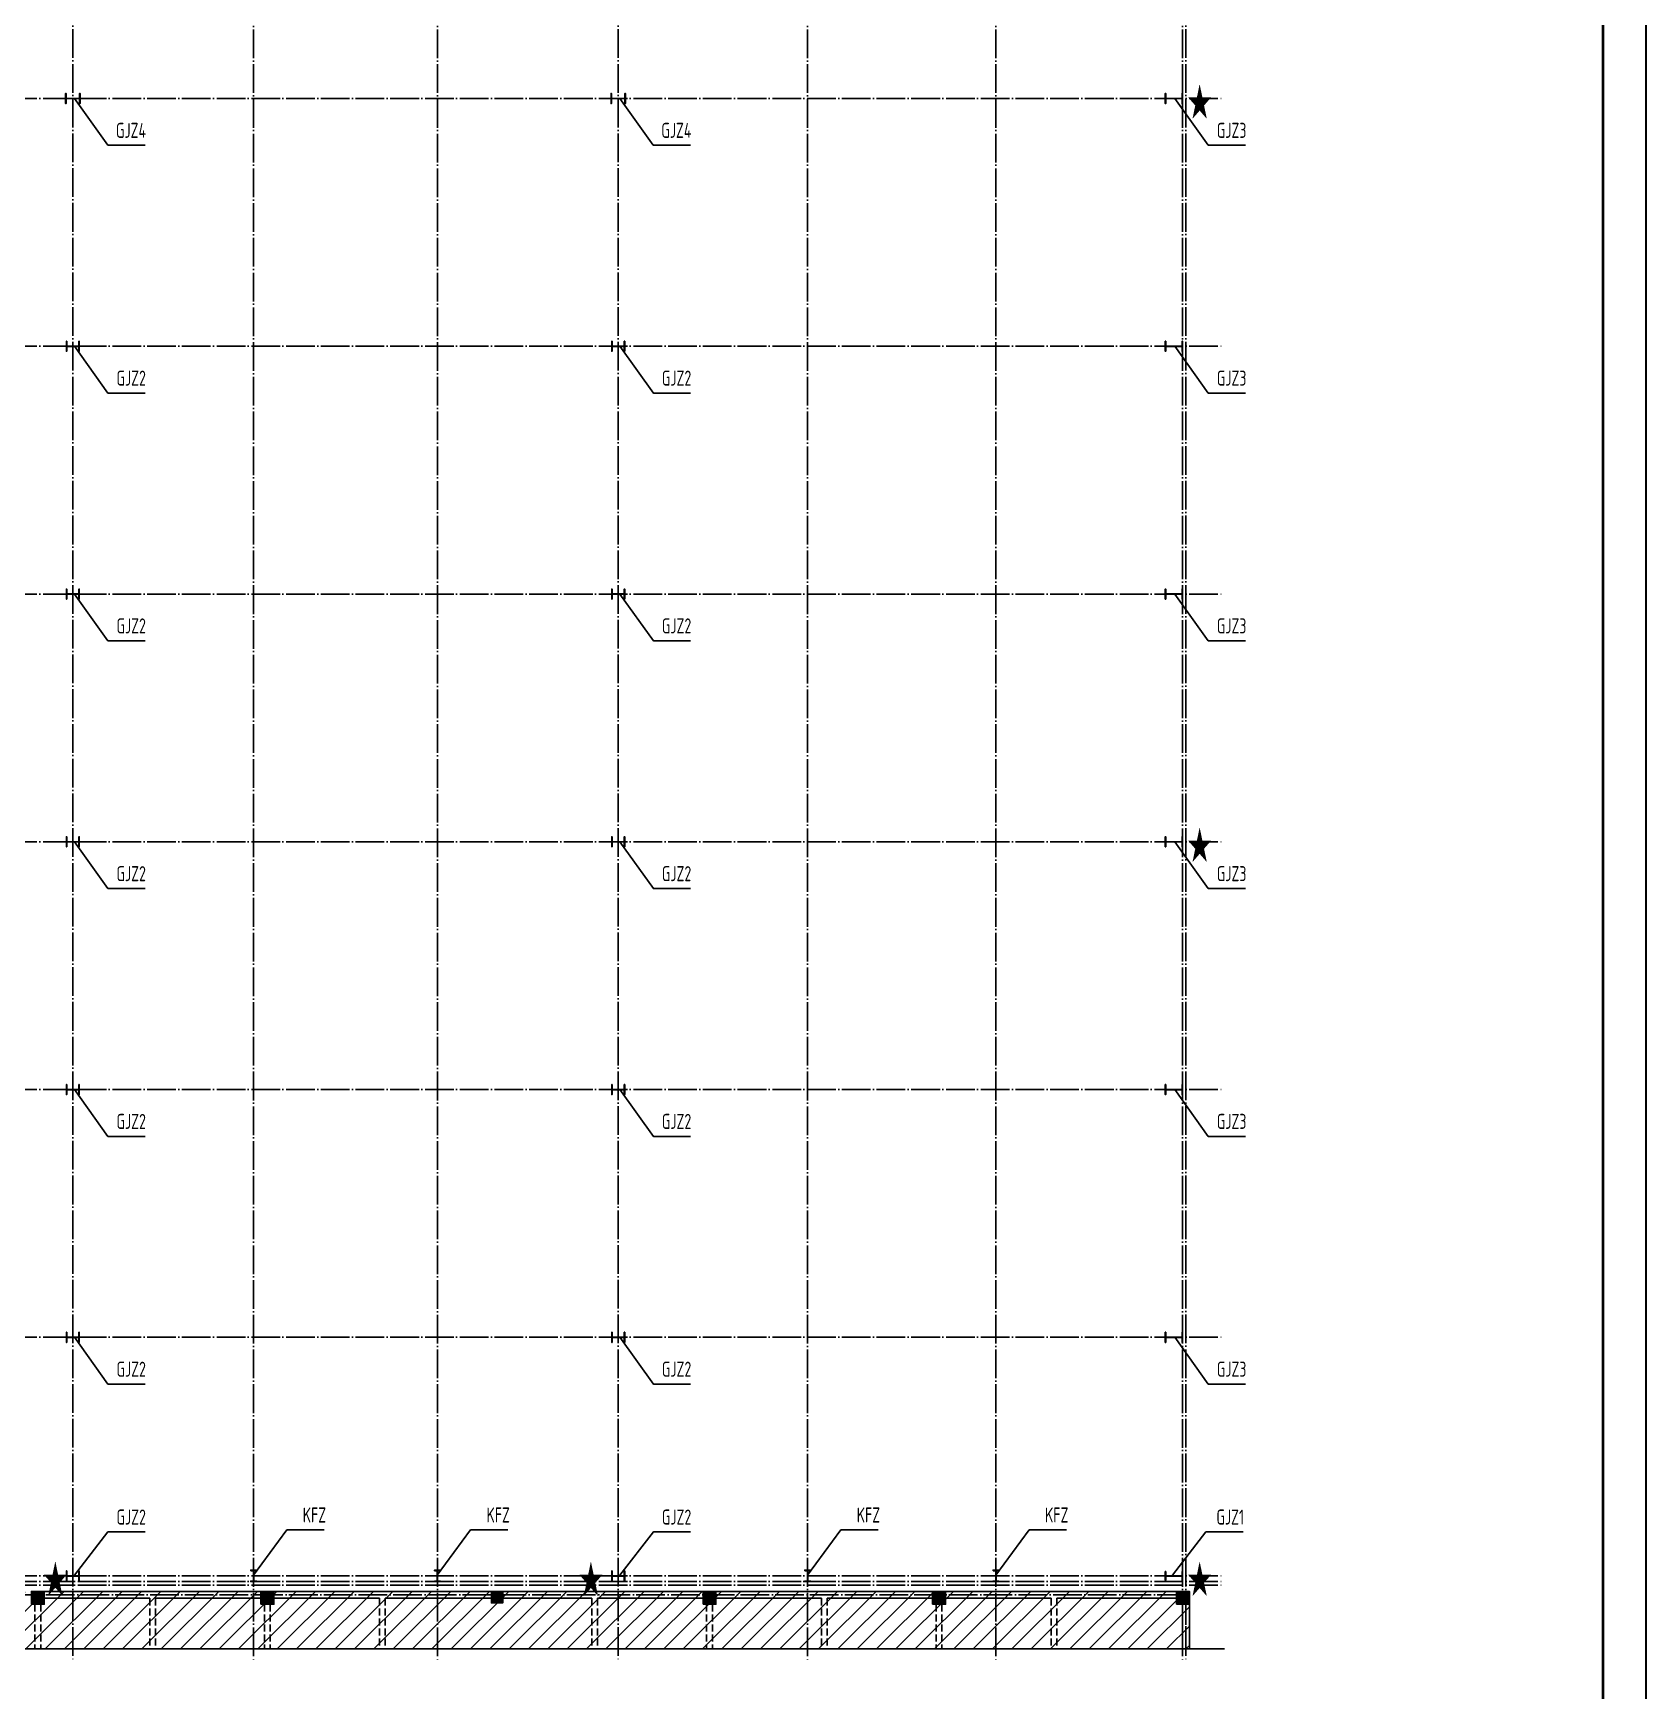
# Model space of a CAD drawing. Extents: x 447413 to 2975780, y -1432727 to 1301644.
# Drawn here: x 2687160 to 2743378, y 95316 to 153056 of the extents above; entities that cross this region are included whole.
import ezdxf
from ezdxf.enums import TextEntityAlignment as Align

# ---------------------------------------------------------------- set-up
doc = ezdxf.new("R2010")
doc.units = 0
doc.header["$LTSCALE"] = 1000
doc.header["$MEASUREMENT"] = 0
doc.linetypes.add('DASH', pattern=[0.35, 0.25, -0.1])
doc.linetypes.add('DOTE', pattern=[2.42, 2, -0.2, 0.02, -0.2])
for name, color, linetype in [('3T_WOOD', 21, 'Continuous'), ('COLUMN', 9, 'Continuous'), ('DIM_SYMB', 3, 'Continuous'), ('DOTE', 1, 'Continuous'), ('PUB_HATCH', 8, 'Continuous'), ('图框', 253, 'Continuous'), ('文字', 3, 'Continuous'), ('柱子', 3, 'Continuous'), ('沉降点', 1, 'Continuous')]:
    doc.layers.add(name, color=color, linetype=linetype)
doc.layers.add('WALL', color=140, linetype='Continuous', lineweight=25)
doc.styles.add('标注', font='tssdeng.shx', dxfattribs={"width": 0.8, "bigfont": 'tssdchn.shx'})
doc.styles.add('样式 1', font='Tssdeng.shx', dxfattribs={"width": 0.7, "bigfont": 'hztxt.shx'})

# ---------------------------------------------------------------- blocks, each defined once
blk = doc.blocks.new('A$C6B0021A6')
at = {"layer": '图框', "color": 2, "const_width": 40, "elevation": -84000}
blk.add_lwpolyline([(20, 84120), (118920, 84120), (118920, 20), (20, 20)], close=True, dxfattribs=at)
at = {"layer": '图框', "color": 153, "const_width": 58, "elevation": -84000}
blk.add_lwpolyline([(111420, 1020), (2520, 1020), (2520, 83120), (111420, 83120)], close=True, dxfattribs=at)
blk = doc.blocks.new('_FZH')
blk.add_lwpolyline([(-0.5, -0.5), (0.5, -0.5), (0.5, 0.5), (-0.5, 0.5)], close=True)
at = {"layer": 'PUB_HATCH'}
blk.add_solid([(-0.5, -0.5), (0.5, -0.5), (-0.5, 0.5), (0.5, 0.5)], dxfattribs=at)

msp = doc.modelspace()

# ---------------------------------------------------------------- hatches: boundary and pattern name
at = {"layer": 'PUB_HATCH'}
h = msp.add_hatch(dxfattribs=at)
h.set_pattern_fill('ANSI31', color=256, scale=300, style=0)
h.set_pattern_definition([(45, (2395352.1, 165553.3), (-336.7596, 336.7596), [])])
h.paths.add_polyline_path([(2631422.4, 98770.4), (2727442.1, 98770.4), (2727442.1, 96802.1), (2631422.4, 96802.1)])

# ---------------------------------------------------------------- linework, layer by layer
at = {"layer": '3T_WOOD', "linetype": 'DASH'}
for p, q in [((2687222.1, 98330.4, 252000), (2687222.1, 96775.5, 252000)), ((2687422.1, 98330.4, 252000), (2687422.1, 96775.5, 252000)), ((2691222.1, 98540.4, 252000), (2691222.1, 96775.5, 252000)), ((2691422.1, 98540.4, 252000), (2691422.1, 96775.5, 252000)), ((2695222.1, 98330.4, 252000), (2695222.1, 96775.5, 252000)), ((2695422.1, 98330.4, 252000), (2695422.1, 96775.5, 252000)), ((2699222.1, 98540.4, 252000), (2699222.1, 96775.5, 252000)), ((2699422.1, 98540.4, 252000), (2699422.1, 96775.5, 252000)), ((2706622.1, 98540.4, 252000), (2706622.1, 96775.5, 252000)), ((2706822.1, 98540.4, 252000), (2706822.1, 96775.5, 252000)), ((2710622.1, 98330.4, 252000), (2710622.1, 96775.5, 252000)), ((2710822.1, 98330.4, 252000), (2710822.1, 96775.5, 252000)), ((2714622.1, 98540.4, 252000), (2714622.1, 96775.5, 252000)), ((2714822.1, 98540.4, 252000), (2714822.1, 96775.5, 252000)), ((2718622.1, 98330.4, 252000), (2718622.1, 96775.5, 252000)), ((2718822.1, 98330.4, 252000), (2718822.1, 96775.5, 252000)), ((2722622.1, 98540.4, 252000), (2722622.1, 96775.5, 252000)), ((2722822.1, 98540.4, 252000), (2722822.1, 96775.5, 252000)), ((2687222.1, 96775.5, 252000), (2687422.1, 96775.5, 252000)), ((2691222.1, 96775.5, 252000), (2691422.1, 96775.5, 252000)), ((2695222.1, 96775.5, 252000), (2695422.1, 96775.5, 252000)), ((2699222.1, 96775.5, 252000), (2699422.1, 96775.5, 252000)), ((2706622.1, 96775.5, 252000), (2706822.1, 96775.5, 252000)), ((2710622.1, 96775.5, 252000), (2710822.1, 96775.5, 252000)), ((2714622.1, 96775.5, 252000), (2714822.1, 96775.5, 252000)), ((2718622.1, 96775.5, 252000), (2718822.1, 96775.5, 252000)), ((2722622.1, 96775.5, 252000), (2722822.1, 96775.5, 252000))]:
    msp.add_line(p, q, dxfattribs=at)
at = {"layer": 'DIM_SYMB', "elevation": 252000}
msp.add_lwpolyline([(2728668.3, 96775.5), (2678949.1, 96775.5), (2678834.5, 97090.5), (2678723.4, 96460.5), (2678611.6, 96775.5), (2628892.5, 96775.5)], dxfattribs=at)
at = {"layer": 'DOTE', "color": 8, "linetype": 'DOTE', "ltscale": 0.5}
for p, q in [((2688542.4, 217321.2, 252000), (2688542.4, 96333.9, 252000)), ((2707542.4, 217321.2, 252000), (2707542.4, 96333.9, 252000)), ((2727322.1, 217321.2, 252000), (2727322.1, 96333.9, 252000)), ((2628213.2, 142150.4, 252000), (2728631.9, 142150.4, 252000)), ((2628213.2, 133520.4, 252000), (2728631.9, 133520.4, 252000)), ((2628213.2, 124890.4, 252000), (2728631.9, 124890.4, 252000)), ((2628213.2, 116260.4, 252000), (2728631.9, 116260.4, 252000)), ((2628213.2, 107630.4, 252000), (2728631.9, 107630.4, 252000)), ((2628213.2, 99320.4, 252000), (2728631.9, 99320.4, 252000)), ((2628213.2, 99000.4, 252000), (2728631.9, 99000.4, 252000)), ((2727322.1, 98650.5, 252000), (2727322.1, 96802.1, 252000))]:
    msp.add_line(p, q, dxfattribs=at)
at = {"layer": 'DOTE', "linetype": 'DOTE', "ltscale": 0.5}
for p, q in [((2628213.2, 150780, 252000), (2728631.9, 150780, 252000)), ((2628213.2, 99120.4, 252000), (2728631.9, 99120.4, 252000))]:
    msp.add_line(p, q, dxfattribs=at)
at = {"layer": 'DOTE', "color": 8, "linetype": 'DOTE', "ltscale": 0.5, "elevation": 252000}
for points in [[(2694842.1, 217313.7), (2694842.1, 96327.8)], [(2701242.1, 217313.7), (2701242.1, 96327.8)], [(2714142.1, 217313.7), (2714142.1, 96327.8)], [(2720702.1, 217313.7), (2720702.1, 96327.8)], [(2727322.1, 98660.5), (2628892.5, 98660.5)]]:
    msp.add_lwpolyline(points, dxfattribs=at)
at = {"layer": 'DOTE', "linetype": 'DOTE', "ltscale": 0.5, "elevation": 252000}
msp.add_lwpolyline([(2727202.1, 217313.7), (2727202.1, 96327.8)], dxfattribs=at)
at = {"layer": 'WALL'}
for p, q in [((2687547.1, 98780.4, 252000), (2691322.1, 98780.4, 252000)), ((2691322.1, 98780.4, 252000), (2695097.1, 98780.4, 252000)), ((2695547.1, 98780.4, 252000), (2699322.1, 98780.4, 252000)), ((2699322.1, 98780.4, 252000), (2703122.2, 98780.4, 252000)), ((2703522.2, 98780.4, 252000), (2706722.1, 98780.4, 252000)), ((2706722.1, 98780.4, 252000), (2710497.1, 98780.4, 252000)), ((2710947.1, 98780.4, 252000), (2714722.1, 98780.4, 252000)), ((2714722.1, 98780.4, 252000), (2718497.1, 98780.4, 252000)), ((2718947.1, 98780.4, 252000), (2722722.1, 98780.4, 252000)), ((2722722.1, 98780.4, 252000), (2726992.1, 98780.4, 252000)), ((2687547.1, 98540.4, 252000), (2691222.1, 98540.4, 252000)), ((2691422.1, 98540.4, 252000), (2695097.1, 98540.4, 252000)), ((2695547.1, 98540.4, 252000), (2699222.1, 98540.4, 252000)), ((2699422.1, 98540.4, 252000), (2703122.2, 98540.4, 252000)), ((2703522.2, 98540.4, 252000), (2706622.1, 98540.4, 252000)), ((2706822.1, 98540.4, 252000), (2710497.1, 98540.4, 252000)), ((2710947.1, 98540.4, 252000), (2714622.1, 98540.4, 252000)), ((2714822.1, 98540.4, 252000), (2718497.1, 98540.4, 252000)), ((2718947.1, 98540.4, 252000), (2722622.1, 98540.4, 252000)), ((2722822.1, 98540.4, 252000), (2726992.1, 98540.4, 252000)), ((2727202.1, 98330.4, 252000), (2727202.1, 96775.5, 252000)), ((2727442.1, 98330.4, 252000), (2727442.1, 96775.5, 252000)), ((2727202.1, 96775.5, 252000), (2727442.1, 96775.5, 252000))]:
    msp.add_line(p, q, dxfattribs=at)
at = {"layer": '文字', "elevation": 252000}
for points in [[(2688596.9, 150780), (2689763, 149150.4), (2691062.1, 149150.4)], [(2707596.9, 150780), (2708763, 149150.4), (2710062.1, 149150.4)], [(2726933.9, 150780), (2728100, 149150.4), (2729399.1, 149150.4)], [(2688600.5, 142150.4), (2689766.7, 140520.8), (2691065.8, 140520.8)], [(2707600.5, 142150.4), (2708766.7, 140520.8), (2710065.8, 140520.8)], [(2726933.9, 142150.4), (2728100, 140520.8), (2729399.1, 140520.8)], [(2688600.5, 133520.4), (2689766.7, 131890.8), (2691065.8, 131890.8)], [(2707600.5, 133520.4), (2708766.7, 131890.8), (2710065.8, 131890.8)], [(2726933.9, 133520.4), (2728100, 131890.8), (2729399.1, 131890.8)], [(2688600.5, 124890.4), (2689766.7, 123260.8), (2691065.8, 123260.8)], [(2707600.5, 124890.4), (2708766.7, 123260.8), (2710065.8, 123260.8)], [(2726933.9, 124890.4), (2728100, 123260.8), (2729399.1, 123260.8)], [(2688600.5, 116260.4), (2689766.7, 114630.8), (2691065.8, 114630.8)], [(2707600.5, 116260.4), (2708766.7, 114630.8), (2710065.8, 114630.8)], [(2726933.9, 116260.4), (2728100, 114630.8), (2729399.1, 114630.8)], [(2688600.5, 107630.4), (2689766.7, 106000.8), (2691065.8, 106000.8)], [(2707600.5, 107630.4), (2708766.7, 106000.8), (2710065.8, 106000.8)], [(2726933.9, 107630.4), (2728100, 106000.8), (2729399.1, 106000.8)], [(2688600.5, 99342.4), (2689766.7, 100849.8), (2691065.8, 100849.8)], [(2694835.6, 99342.4), (2696001.8, 100921.7), (2697300.9, 100921.7)], [(2701235.6, 99342.4), (2702401.8, 100921.7), (2703700.9, 100921.7)], [(2707600.5, 99342.4), (2708766.7, 100849.8), (2710065.8, 100849.8)], [(2714135.6, 99342.4), (2715301.8, 100921.7), (2716600.9, 100921.7)], [(2720695.6, 99342.4), (2721861.8, 100921.7), (2723160.9, 100921.7)], [(2726850.1, 99342.4), (2728016.2, 100849.8), (2729315.3, 100849.8)]]:
    msp.add_lwpolyline(points, dxfattribs=at)
at = {"layer": '柱子', "color": 6, "ltscale": 100, "elevation": 252000}
for points in [[(2688306.4, 150784), (2688778.4, 150784), (2688778.4, 150955), (2688792.4, 150955), (2688792.4, 150605), (2688778.4, 150605), (2688778.4, 150776), (2688306.4, 150776), (2688306.4, 150605), (2688292.4, 150605), (2688292.4, 150955), (2688306.4, 150955)], [(2707306.4, 150784), (2707778.4, 150784), (2707778.4, 150955), (2707792.4, 150955), (2707792.4, 150605), (2707778.4, 150605), (2707778.4, 150776), (2707306.4, 150776), (2707306.4, 150605), (2707292.4, 150605), (2707292.4, 150955), (2707306.4, 150955)], [(2726616.1, 150784), (2727188.1, 150784), (2727188.1, 150955), (2727202.1, 150955), (2727202.1, 150605), (2727188.1, 150605), (2727188.1, 150776), (2726616.1, 150776), (2726616.1, 150605), (2726602.1, 150605), (2726602.1, 150955), (2726616.1, 150955)], [(2688331.4, 142154.4), (2688753.4, 142154.4), (2688753.4, 142325.4), (2688767.4, 142325.4), (2688767.4, 141975.4), (2688753.4, 141975.4), (2688753.4, 142146.4), (2688331.4, 142146.4), (2688331.4, 141975.4), (2688317.4, 141975.4), (2688317.4, 142325.4), (2688331.4, 142325.4)], [(2707331.4, 142154.4), (2707753.4, 142154.4), (2707753.4, 142325.4), (2707767.4, 142325.4), (2707767.4, 141975.4), (2707753.4, 141975.4), (2707753.4, 142146.4), (2707331.4, 142146.4), (2707331.4, 141975.4), (2707317.4, 141975.4), (2707317.4, 142325.4), (2707331.4, 142325.4)], [(2726616.1, 142154.4), (2727188.1, 142154.4), (2727188.1, 142325.4), (2727202.1, 142325.4), (2727202.1, 141975.4), (2727188.1, 141975.4), (2727188.1, 142146.4), (2726616.1, 142146.4), (2726616.1, 141975.4), (2726602.1, 141975.4), (2726602.1, 142325.4), (2726616.1, 142325.4)], [(2688331.4, 133524.4), (2688753.4, 133524.4), (2688753.4, 133695.4), (2688767.4, 133695.4), (2688767.4, 133345.4), (2688753.4, 133345.4), (2688753.4, 133516.4), (2688331.4, 133516.4), (2688331.4, 133345.4), (2688317.4, 133345.4), (2688317.4, 133695.4), (2688331.4, 133695.4)], [(2707331.4, 133524.4), (2707753.4, 133524.4), (2707753.4, 133695.4), (2707767.4, 133695.4), (2707767.4, 133345.4), (2707753.4, 133345.4), (2707753.4, 133516.4), (2707331.4, 133516.4), (2707331.4, 133345.4), (2707317.4, 133345.4), (2707317.4, 133695.4), (2707331.4, 133695.4)], [(2726616.1, 133524.4), (2727188.1, 133524.4), (2727188.1, 133695.4), (2727202.1, 133695.4), (2727202.1, 133345.4), (2727188.1, 133345.4), (2727188.1, 133516.4), (2726616.1, 133516.4), (2726616.1, 133345.4), (2726602.1, 133345.4), (2726602.1, 133695.4), (2726616.1, 133695.4)], [(2688331.4, 124894.4), (2688753.4, 124894.4), (2688753.4, 125065.4), (2688767.4, 125065.4), (2688767.4, 124715.4), (2688753.4, 124715.4), (2688753.4, 124886.4), (2688331.4, 124886.4), (2688331.4, 124715.4), (2688317.4, 124715.4), (2688317.4, 125065.4), (2688331.4, 125065.4)], [(2707331.4, 124894.4), (2707753.4, 124894.4), (2707753.4, 125065.4), (2707767.4, 125065.4), (2707767.4, 124715.4), (2707753.4, 124715.4), (2707753.4, 124886.4), (2707331.4, 124886.4), (2707331.4, 124715.4), (2707317.4, 124715.4), (2707317.4, 125065.4), (2707331.4, 125065.4)], [(2726616.1, 124894.4), (2727188.1, 124894.4), (2727188.1, 125065.4), (2727202.1, 125065.4), (2727202.1, 124715.4), (2727188.1, 124715.4), (2727188.1, 124886.4), (2726616.1, 124886.4), (2726616.1, 124715.4), (2726602.1, 124715.4), (2726602.1, 125065.4), (2726616.1, 125065.4)], [(2688331.4, 116264.4), (2688753.4, 116264.4), (2688753.4, 116435.4), (2688767.4, 116435.4), (2688767.4, 116085.4), (2688753.4, 116085.4), (2688753.4, 116256.4), (2688331.4, 116256.4), (2688331.4, 116085.4), (2688317.4, 116085.4), (2688317.4, 116435.4), (2688331.4, 116435.4)], [(2707331.4, 116264.4), (2707753.4, 116264.4), (2707753.4, 116435.4), (2707767.4, 116435.4), (2707767.4, 116085.4), (2707753.4, 116085.4), (2707753.4, 116256.4), (2707331.4, 116256.4), (2707331.4, 116085.4), (2707317.4, 116085.4), (2707317.4, 116435.4), (2707331.4, 116435.4)], [(2726616.1, 116264.4), (2727188.1, 116264.4), (2727188.1, 116435.4), (2727202.1, 116435.4), (2727202.1, 116085.4), (2727188.1, 116085.4), (2727188.1, 116256.4), (2726616.1, 116256.4), (2726616.1, 116085.4), (2726602.1, 116085.4), (2726602.1, 116435.4), (2726616.1, 116435.4)], [(2688331.4, 107634.4), (2688753.4, 107634.4), (2688753.4, 107805.4), (2688767.4, 107805.4), (2688767.4, 107455.4), (2688753.4, 107455.4), (2688753.4, 107626.4), (2688331.4, 107626.4), (2688331.4, 107455.4), (2688317.4, 107455.4), (2688317.4, 107805.4), (2688331.4, 107805.4)], [(2707331.4, 107634.4), (2707753.4, 107634.4), (2707753.4, 107805.4), (2707767.4, 107805.4), (2707767.4, 107455.4), (2707753.4, 107455.4), (2707753.4, 107626.4), (2707331.4, 107626.4), (2707331.4, 107455.4), (2707317.4, 107455.4), (2707317.4, 107805.4), (2707331.4, 107805.4)], [(2726616.1, 107634.4), (2727188.1, 107634.4), (2727188.1, 107805.4), (2727202.1, 107805.4), (2727202.1, 107455.4), (2727188.1, 107455.4), (2727188.1, 107626.4), (2726616.1, 107626.4), (2726616.1, 107455.4), (2726602.1, 107455.4), (2726602.1, 107805.4), (2726616.1, 107805.4)], [(2688331.4, 99324.4), (2688753.4, 99324.4), (2688753.4, 99495.4), (2688767.4, 99495.4), (2688767.4, 99145.4), (2688753.4, 99145.4), (2688753.4, 99316.4), (2688331.4, 99316.4), (2688331.4, 99145.4), (2688317.4, 99145.4), (2688317.4, 99495.4), (2688331.4, 99495.4)], [(2707331.4, 99324.4), (2707753.4, 99324.4), (2707753.4, 99495.4), (2707767.4, 99495.4), (2707767.4, 99145.4), (2707753.4, 99145.4), (2707753.4, 99316.4), (2707331.4, 99316.4), (2707331.4, 99145.4), (2707317.4, 99145.4), (2707317.4, 99495.4), (2707331.4, 99495.4)], [(2726616.1, 99324.4), (2727188.1, 99324.4), (2727188.1, 99470.4), (2727202.1, 99470.4), (2727202.1, 99170.4), (2727188.1, 99170.4), (2727188.1, 99316.4), (2726616.1, 99316.4), (2726616.1, 99170.4), (2726602.1, 99170.4), (2726602.1, 99470.4), (2726616.1, 99470.4)]]:
    msp.add_lwpolyline(points, close=True, dxfattribs=at)
for points in [[(2694742.1, 99499.4), (2694742.1, 99520.4), (2694942.1, 99520.4), (2694942.1, 99499.4), (2694861.6, 99499.4, 0.4142136), (2694848.6, 99486.4), (2694848.6, 99154.4, 0.4142136), (2694861.6, 99141.4), (2694942.1, 99141.4), (2694942.1, 99120.4), (2694742.1, 99120.4), (2694742.1, 99141.4), (2694822.6, 99141.4, 0.4142136), (2694835.6, 99154.4), (2694835.6, 99486.4, 0.4142136), (2694822.6, 99499.4)], [(2701142.1, 99499.4), (2701142.1, 99520.4), (2701342.1, 99520.4), (2701342.1, 99499.4), (2701261.6, 99499.4, 0.4142136), (2701248.6, 99486.4), (2701248.6, 99154.4, 0.4142136), (2701261.6, 99141.4), (2701342.1, 99141.4), (2701342.1, 99120.4), (2701142.1, 99120.4), (2701142.1, 99141.4), (2701222.6, 99141.4, 0.4142136), (2701235.6, 99154.4), (2701235.6, 99486.4, 0.4142136), (2701222.6, 99499.4)], [(2714042.1, 99499.4), (2714042.1, 99520.4), (2714242.1, 99520.4), (2714242.1, 99499.4), (2714161.6, 99499.4, 0.4142136), (2714148.6, 99486.4), (2714148.6, 99154.4, 0.4142136), (2714161.6, 99141.4), (2714242.1, 99141.4), (2714242.1, 99120.4), (2714042.1, 99120.4), (2714042.1, 99141.4), (2714122.6, 99141.4, 0.4142136), (2714135.6, 99154.4), (2714135.6, 99486.4, 0.4142136), (2714122.6, 99499.4)], [(2720602.1, 99499.4), (2720602.1, 99520.4), (2720802.1, 99520.4), (2720802.1, 99499.4), (2720721.6, 99499.4, 0.4142136), (2720708.6, 99486.4), (2720708.6, 99154.4, 0.4142136), (2720721.6, 99141.4), (2720802.1, 99141.4), (2720802.1, 99120.4), (2720602.1, 99120.4), (2720602.1, 99141.4), (2720682.6, 99141.4, 0.4142136), (2720695.6, 99154.4), (2720695.6, 99486.4, 0.4142136), (2720682.6, 99499.4)]]:
    msp.add_lwpolyline(points, format="xyb", close=True, dxfattribs=at)

# ---------------------------------------------------------------- block references
at = {"xscale": 1.5, "yscale": 1.5, "zscale": 1.5, "rotation": 270}
msp.add_blockref('A$C6B0021A6', (2617168.3, 230330.5, 252000), dxfattribs=at)
at = {"layer": 'COLUMN'}
for p, xscale, yscale, zscale, rotation in [((2687322.1, 98555.4, 252000), -450, 450, 450, 270), ((2695322.1, 98555.4, 252000), -450, 450, 450, 270), ((2703322.2, 98580.4, 252000), -400, 400, 400, 90), ((2710722.1, 98555.4, 252000), -450, 450, 450, 270), ((2718722.1, 98555.4, 252000), -450, 450, 450, 270), ((2727217.1, 98555.4, 252000), -450, 450, 450, 270)]:
    msp.add_blockref('_FZH', p, dxfattribs=dict(at, xscale=xscale, yscale=yscale, zscale=zscale, rotation=rotation))

# ---------------------------------------------------------------- texts
at = {"layer": '文字', "linetype": 'Continuous', "style": '样式 1', "width": 0.7}
for s, p in [('GJZ4', (2690044.4, 149250.4, 252000)), ('GJZ4', (2709044.4, 149250.4, 252000)), ('GJZ3', (2728395.6, 149250.4, 252000)), ('GJZ2', (2690062.2, 140620.8, 252000)), ('GJZ2', (2709062.2, 140620.8, 252000)), ('GJZ3', (2728395.6, 140620.8, 252000)), ('GJZ2', (2690062.2, 131990.8, 252000)), ('GJZ2', (2709062.2, 131990.8, 252000)), ('GJZ3', (2728395.6, 131990.8, 252000)), ('GJZ2', (2690062.2, 123360.8, 252000)), ('GJZ2', (2709062.2, 123360.8, 252000)), ('GJZ3', (2728395.6, 123360.8, 252000)), ('GJZ2', (2690062.2, 114730.8, 252000)), ('GJZ2', (2709062.2, 114730.8, 252000)), ('GJZ3', (2728395.6, 114730.8, 252000)), ('GJZ2', (2690062.2, 106100.8, 252000)), ('GJZ2', (2709062.2, 106100.8, 252000)), ('GJZ3', (2728395.6, 106100.8, 252000)), ('GJZ2', (2690062.2, 100949.8, 252000)), ('KFZ', (2696551.7, 101021.7, 252000)), ('KFZ', (2702951.7, 101021.7, 252000)), ('GJZ2', (2709062.2, 100949.8, 252000)), ('KFZ', (2715851.7, 101021.7, 252000)), ('KFZ', (2722411.7, 101021.7, 252000)), ('GJZ1', (2728382.4, 100949.8, 252000))]:
    msp.add_text(s, height=525, dxfattribs=at).set_placement(p, align=Align.BOTTOM_LEFT)
at = {"layer": '沉降点', "style": '标注', "width": 0.8}
for p in [(2727371.1, 150055.9, 126000), (2727371.1, 124166.3, 126000), (2687504.7, 98604.9, 126000), (2706163.5, 98596.3, 126000), (2727371.1, 98596.3, 126000)]:
    msp.add_text('★', height=1125, dxfattribs=at).set_placement(p)

doc.saveas('drawing.dxf')
